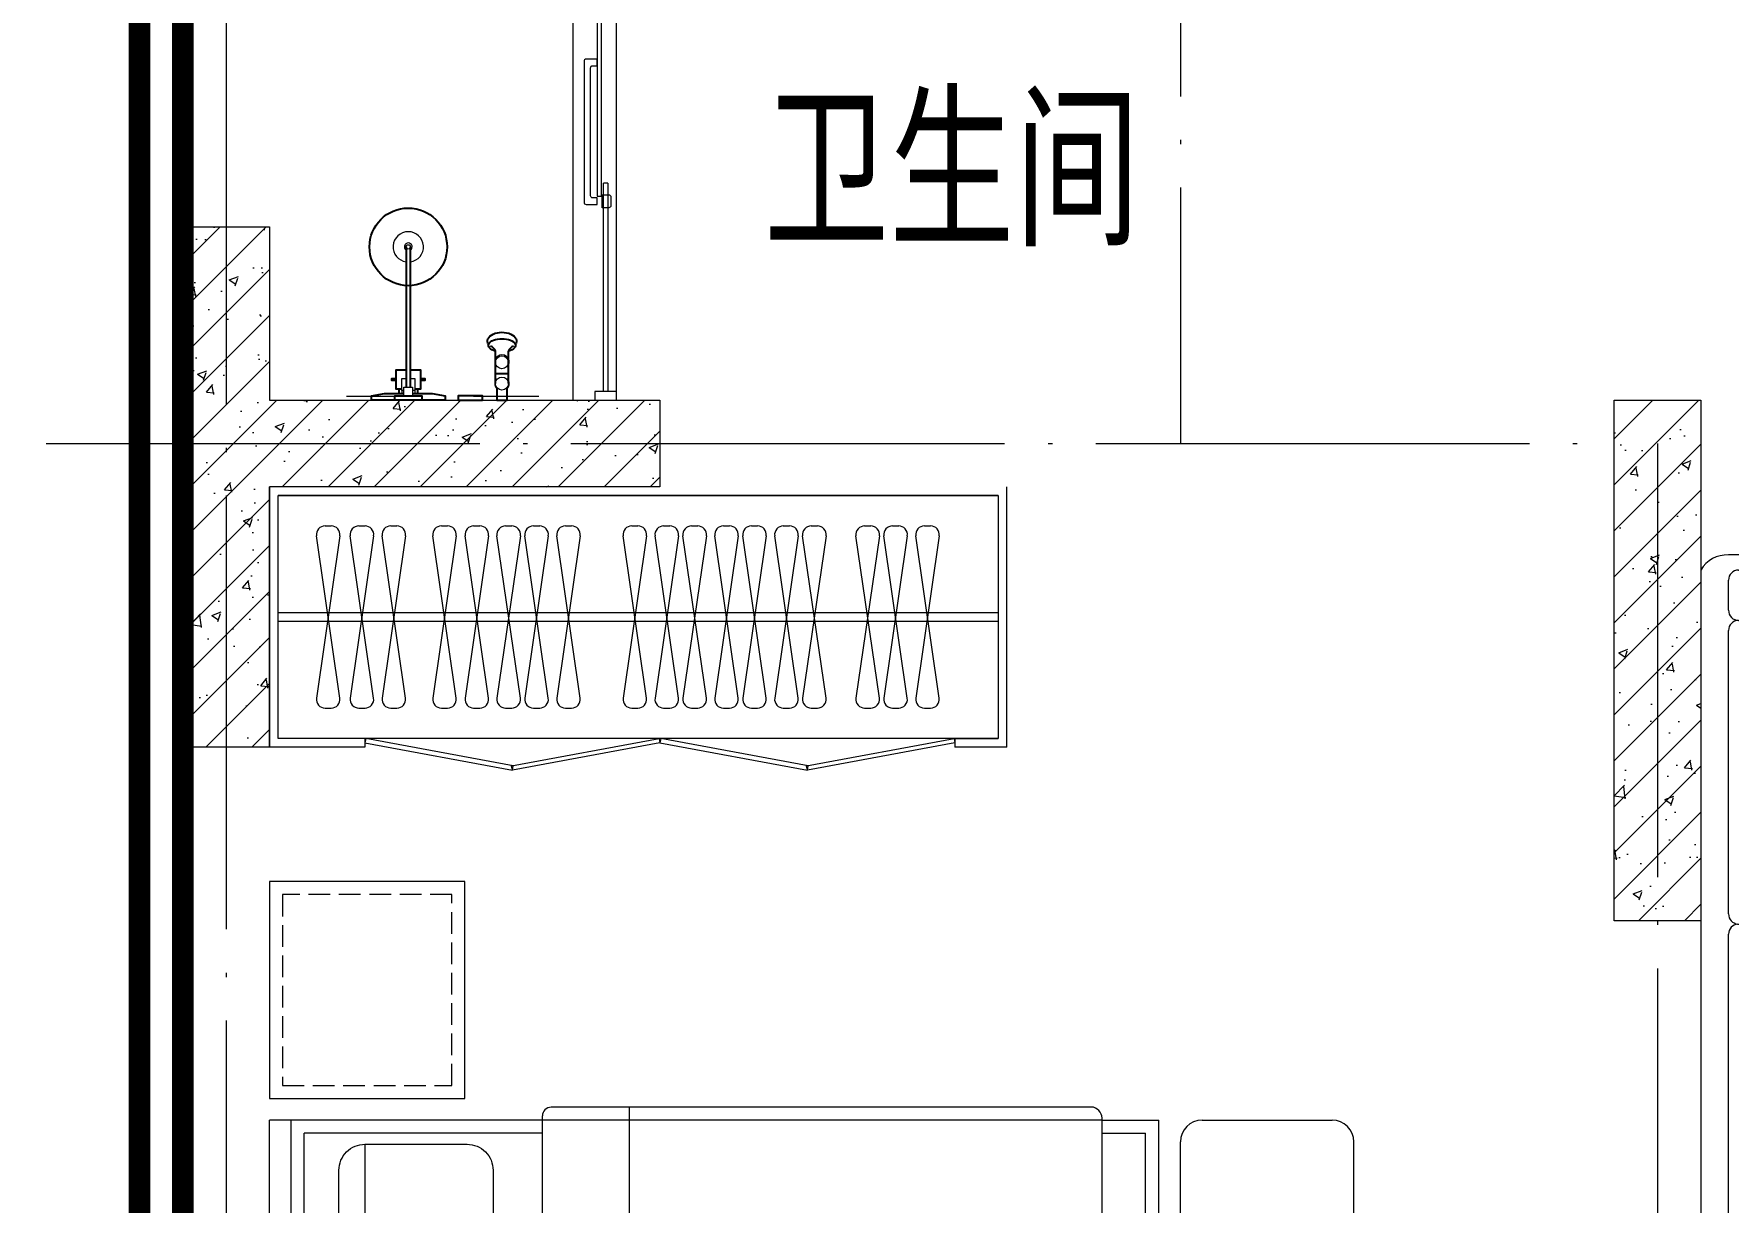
# Model space of a CAD drawing. Extents: x 5393441 to 5456441, y -1528218 to -1483673.
# Drawn here: x 5403798 to 5407704, y -1505849 to -1503156 of the extents above; entities that cross this region are included whole.
import ezdxf
from ezdxf.enums import TextEntityAlignment as Align

# ---------------------------------------------------------------- set-up
doc = ezdxf.new("R2010")
doc.units = 0
doc.header["$LTSCALE"] = 1000
doc.header["$MEASUREMENT"] = 0
doc.linetypes.add('DASH', pattern=[0.35, 0.25, -0.1])
doc.linetypes.add('DOTE', pattern=[2.42, 2, -0.2, 0.02, -0.2])
for name, color, linetype, lineweight in [('DOTE', 250, 'DOTE', 5), ('fd', 4, 'Continuous', 5), ('PUB_TEXT', 7, 'Continuous', 5), ('WINDOW', 4, 'Continuous', 5), ('五金', 136, 'Continuous', 5), ('剪力墙', 2, 'Continuous', 15), ('剪力墙填充', 8, 'Continuous', 5), ('固定家具线', 243, 'Continuous', 5), ('家具', 159, 'Continuous', 5), ('看线', 5, 'Continuous', 5), ('面积', 190, 'Continuous', 5)]:
    doc.layers.add(name, color=color, linetype=linetype, lineweight=lineweight)
doc.styles.add('_TCH_SPACE', font='simplex_.ttf', dxfattribs={"height": 5, "bigfont": 'GBCBIG'})
doc.styles.add('DIM_FONT', font='细黑一简.ttf', dxfattribs={"width": 0.8})

# ---------------------------------------------------------------- blocks, each defined once
blk = doc.blocks.new('A$C6EA5130D')
at = {"layer": '五金', "lineweight": -3}
for p, q in [((84.5, 353.4), (84.5, 30)), ((94.5, 30), (94.5, 353.4)), ((290.5, 38.3), (290.5, 113.1)), ((320.5, 38.3), (320.5, 113.1)), ((320.5, 60.3), (290.5, 60.3)), ((68, 25), (68, 15)), ((111, 25), (111, 15))]:
    blk.add_line(p, q, dxfattribs=at)
at = {"layer": '五金', "color": 8}
for p, q in [((74.5, 22), (74.5, 15)), ((104.5, 25), (104.5, 15))]:
    blk.add_line(p, q, dxfattribs=at)
at = {"layer": '五金', "lineweight": -3}
for points in [[(61.5, 45.5), (51.5, 45.5), (51.5, 49.5), (61.5, 49.5)], [(74.5, 25), (61.5, 25), (61.5, 70), (84.5, 70)], [(94.5, 70), (117.5, 70), (117.5, 25), (104.5, 25)], [(117.5, 49.5), (127.5, 49.5), (127.5, 45.5), (117.5, 45.5)], [(174.5, 0), (4.5, 0), (4.5, 10), (34.3, 15), (79.5, 15)], [(99.5, 15), (144.8, 15), (174.5, 10), (174.5, 0)], [(293.8, 28.9), (293.8, 0), (317.2, 0), (317.2, 28.9)]]:
    blk.add_lwpolyline(points, dxfattribs=at)
at = {"layer": '五金', "color": 8}
for points in [[(79.5, 22), (74.5, 22), (74.5, 50), (84.5, 50)], [(94.5, 50), (104.5, 50), (104.5, 22), (99.5, 22)]]:
    blk.add_lwpolyline(points, dxfattribs=at)
at = {"layer": '五金', "lineweight": -3}
for points in [[(58.5, 0), (58.5, 10), (120.5, 10), (120.5, 0)], [(260.5, 0), (260.5, 10), (204.5, 10), (204.5, 0)]]:
    blk.add_lwpolyline(points, close=True, dxfattribs=at)
at = {"layer": '五金', "color": 8}
blk.add_lwpolyline([(79.5, 10), (79.5, 30), (99.5, 30), (99.5, 10)], close=True, dxfattribs=at)
at = {"layer": '五金', "lineweight": -3}
blk.add_circle((89.5, 353.4), 89.5, dxfattribs=at)
at = {"layer": '五金', "color": 8}
for centre, radius in [((89.5, 353.4), 5), ((305.5, 87.3), 15), ((305.5, 38.3), 15)]:
    blk.add_circle(centre, radius, dxfattribs=at)
for centre, radius, start, end in [((89.5, 353.4), 35, 278.2132, 261.7868), ((89.5, 353.4), 9, 303.749, 236.251), ((305.5, 87.3), 17, 331.9275, 208.0725), ((305.5, 38.3), 17, 151.9275, 226.6641), ((305.5, 38.3), 17, 313.3359, 28.0725)]:
    blk.add_arc(centre, radius, start, end, dxfattribs=at)
at = {"layer": '五金', "lineweight": -3}
for centre, start, end in [((273.9, 107.2), 19.6733, 73.5819), ((337.1, 107.2), 106.4181, 160.3267)]:
    blk.add_arc(centre, 17.7, start, end, dxfattribs=at)
at = {"layer": '五金', "lineweight": -3, "extrusion": (0, 0, -1)}
for centre, major_axis, ratio, start_param, end_param in [((305.5, 135.8), (33.6, 0), 0.612909, 2.761972, 6.662806), ((305.5, 126.3), (-31.4, 0), 0.47884, -1.072899, 4.214492)]:
    blk.add_ellipse(centre, major_axis=major_axis, ratio=ratio, start_param=start_param, end_param=end_param, dxfattribs=at)
blk = doc.blocks.new('yigui 321')
at = {"layer": '家具'}
for p, q in [((1503075.7, 324974.6), (1503075.7, 325574.6)), ((1504775.7, 324974.6), (1504775.7, 325574.6)), ((1504755.7, 325554.6), (1503095.7, 325554.6)), ((1503295.7, 324994.6), (1503095.7, 324994.6)), ((1503295.7, 324994.6), (1503295.7, 324974.6)), ((1504655.7, 324994.6), (1504755.7, 324994.6)), ((1504655.7, 324994.6), (1504655.7, 324974.6)), ((1504655.7, 324994.6), (1504655.7, 324974.6)), ((1503095.7, 324974.6), (1503075.7, 324974.6)), ((1503295.7, 324974.6), (1503095.7, 324974.6)), ((1504775.7, 324974.6), (1504655.7, 324974.6))]:
    blk.add_line(p, q, dxfattribs=at)
at = {"layer": '家具', "color": 8}
for p, q in [((1503237.8, 325462), (1503183.8, 325087.3)), ((1503237.8, 325087.3), (1503183.8, 325462)), ((1503203.7, 325484.6), (1503218, 325484.6)), ((1503315.7, 325462), (1503261.7, 325087.3)), ((1503315.7, 325087.3), (1503261.7, 325462)), ((1503281.6, 325484.6), (1503295.9, 325484.6)), ((1503389.3, 325462), (1503335.3, 325087.3)), ((1503389.3, 325087.3), (1503335.3, 325462)), ((1503355.1, 325484.6), (1503369.5, 325484.6)), ((1503506.1, 325462), (1503452.1, 325087.3)), ((1503506.1, 325087.3), (1503452.1, 325462)), ((1503472, 325484.6), (1503486.3, 325484.6)), ((1503580.5, 325462), (1503526.5, 325087.3)), ((1503580.5, 325087.3), (1503526.5, 325462)), ((1503546.3, 325484.6), (1503560.6, 325484.6)), ((1503654.1, 325462), (1503600.1, 325087.3)), ((1503654.1, 325087.3), (1503600.1, 325462)), ((1503619.9, 325484.6), (1503634.2, 325484.6)), ((1503718.4, 325462), (1503664.5, 325087.3)), ((1503718.4, 325087.3), (1503664.5, 325462)), ((1503684.3, 325484.6), (1503698.6, 325484.6)), ((1503792, 325462), (1503738.1, 325087.3)), ((1503792, 325087.3), (1503738.1, 325462)), ((1503757.9, 325484.6), (1503772.2, 325484.6)), ((1503944.9, 325462), (1503890.9, 325087.3)), ((1503944.9, 325087.3), (1503890.9, 325462)), ((1503910.7, 325484.6), (1503925.1, 325484.6)), ((1504018.5, 325462), (1503964.5, 325087.3)), ((1504018.5, 325087.3), (1503964.5, 325462)), ((1503984.3, 325484.6), (1503998.7, 325484.6)), ((1504082.9, 325462), (1504028.9, 325087.3)), ((1504082.9, 325087.3), (1504028.9, 325462)), ((1504048.7, 325484.6), (1504063, 325484.6)), ((1504156.5, 325462), (1504102.5, 325087.3)), ((1504156.5, 325087.3), (1504102.5, 325462)), ((1504122.3, 325484.6), (1504136.6, 325484.6)), ((1504220.9, 325462), (1504166.9, 325087.3)), ((1504220.9, 325087.3), (1504166.9, 325462)), ((1504186.7, 325484.6), (1504201, 325484.6)), ((1504294.4, 325462), (1504240.5, 325087.3)), ((1504294.4, 325087.3), (1504240.5, 325462)), ((1504260.3, 325484.6), (1504274.6, 325484.6)), ((1504358.8, 325462), (1504304.9, 325087.3)), ((1504358.8, 325087.3), (1504304.9, 325462)), ((1504324.7, 325484.6), (1504339, 325484.6)), ((1504481.8, 325462), (1504427.9, 325087.3)), ((1504481.8, 325087.3), (1504427.9, 325462)), ((1504447.7, 325484.6), (1504462, 325484.6)), ((1504546.2, 325462), (1504492.3, 325087.3)), ((1504546.2, 325087.3), (1504492.3, 325462)), ((1504512.1, 325484.6), (1504526.4, 325484.6)), ((1504619.8, 325462), (1504565.9, 325087.3)), ((1504619.8, 325087.3), (1504565.9, 325462)), ((1504585.7, 325484.6), (1504600, 325484.6)), ((1504755.7, 325284.6), (1503095.7, 325284.6)), ((1504755.7, 325264.6), (1503095.7, 325264.6)), ((1503203.7, 325064.6), (1503218, 325064.6)), ((1503281.6, 325064.6), (1503295.9, 325064.6)), ((1503355.1, 325064.6), (1503369.5, 325064.6)), ((1503472, 325064.6), (1503486.3, 325064.6)), ((1503546.3, 325064.6), (1503560.6, 325064.6)), ((1503619.9, 325064.6), (1503634.2, 325064.6)), ((1503684.3, 325064.6), (1503698.6, 325064.6)), ((1503757.9, 325064.6), (1503772.2, 325064.6)), ((1503910.7, 325064.6), (1503925.1, 325064.6)), ((1503984.3, 325064.6), (1503998.7, 325064.6)), ((1504048.7, 325064.6), (1504063, 325064.6)), ((1504122.3, 325064.6), (1504136.6, 325064.6)), ((1504186.7, 325064.6), (1504201, 325064.6)), ((1504260.3, 325064.6), (1504274.6, 325064.6)), ((1504324.7, 325064.6), (1504339, 325064.6)), ((1504447.7, 325064.6), (1504462, 325064.6)), ((1504512.1, 325064.6), (1504526.4, 325064.6)), ((1504585.7, 325064.6), (1504600, 325064.6))]:
    blk.add_line(p, q, dxfattribs=at)
at = {"layer": '家具'}
for points in [[(1504755.7, 324994.6), (1503095.7, 324994.6), (1503095.7, 325554.6), (1504755.7, 325554.6)], [(1503295.7, 324984.8), (1503635.7, 324921.7), (1503637.6, 324931.5), (1503297.6, 324994.6)], [(1503975.7, 324984.8), (1503635.7, 324921.7), (1503633.9, 324931.5), (1503973.9, 324994.6)], [(1503975.7, 324984.8), (1504315.7, 324921.7), (1504317.6, 324931.5), (1503977.6, 324994.6)], [(1504655.7, 324984.8), (1504315.7, 324921.7), (1504313.9, 324931.5), (1504653.9, 324994.6)]]:
    blk.add_lwpolyline(points, close=True, dxfattribs=at)
at = {"layer": '家具', "color": 8}
for centre, start, end in [((1503203.7, 325464.6), 90, 187.5946), ((1503218, 325464.6), 352.4054, 90), ((1503281.6, 325464.6), 90, 187.5946), ((1503295.9, 325464.6), 352.4054, 90), ((1503355.1, 325464.6), 90, 187.5946), ((1503369.5, 325464.6), 352.4054, 90), ((1503472, 325464.6), 90, 187.5946), ((1503486.3, 325464.6), 352.4054, 90), ((1503546.3, 325464.6), 90, 187.5946), ((1503560.6, 325464.6), 352.4054, 90), ((1503619.9, 325464.6), 90, 187.5946), ((1503634.2, 325464.6), 352.4054, 90), ((1503684.3, 325464.6), 90, 187.5946), ((1503698.6, 325464.6), 352.4054, 90), ((1503757.9, 325464.6), 90, 187.5946), ((1503772.2, 325464.6), 352.4054, 90), ((1503910.7, 325464.6), 90, 187.5946), ((1503925.1, 325464.6), 352.4054, 90), ((1503984.3, 325464.6), 90, 187.5946), ((1503998.7, 325464.6), 352.4054, 90), ((1504048.7, 325464.6), 90, 187.5946), ((1504063, 325464.6), 352.4054, 90), ((1504122.3, 325464.6), 90, 187.5946), ((1504136.6, 325464.6), 352.4054, 90), ((1504186.7, 325464.6), 90, 187.5946), ((1504201, 325464.6), 352.4054, 90), ((1504260.3, 325464.6), 90, 187.5946), ((1504274.6, 325464.6), 352.4054, 90), ((1504324.7, 325464.6), 90, 187.5946), ((1504339, 325464.6), 352.4054, 90), ((1504447.7, 325464.6), 90, 187.5946), ((1504462, 325464.6), 352.4054, 90), ((1504512.1, 325464.6), 90, 187.5946), ((1504526.4, 325464.6), 352.4054, 90), ((1504585.7, 325464.6), 90, 187.5946), ((1504600, 325464.6), 352.4054, 90), ((1503203.7, 325084.6), 172.4054, 270), ((1503218, 325084.6), 270, 7.5946), ((1503281.6, 325084.6), 172.4054, 270), ((1503295.9, 325084.6), 270, 7.5946), ((1503355.1, 325084.6), 172.4054, 270), ((1503369.5, 325084.6), 270, 7.5946), ((1503472, 325084.6), 172.4054, 270), ((1503486.3, 325084.6), 270, 7.5946), ((1503546.3, 325084.6), 172.4054, 270), ((1503560.6, 325084.6), 270, 7.5946), ((1503619.9, 325084.6), 172.4054, 270), ((1503634.2, 325084.6), 270, 7.5946), ((1503684.3, 325084.6), 172.4054, 270), ((1503698.6, 325084.6), 270, 7.5946), ((1503757.9, 325084.6), 172.4054, 270), ((1503772.2, 325084.6), 270, 7.5946), ((1503910.7, 325084.6), 172.4054, 270), ((1503925.1, 325084.6), 270, 7.5946), ((1503984.3, 325084.6), 172.4054, 270), ((1503998.7, 325084.6), 270, 7.5946), ((1504048.7, 325084.6), 172.4054, 270), ((1504063, 325084.6), 270, 7.5946), ((1504122.3, 325084.6), 172.4054, 270), ((1504136.6, 325084.6), 270, 7.5946), ((1504186.7, 325084.6), 172.4054, 270), ((1504201, 325084.6), 270, 7.5946), ((1504260.3, 325084.6), 172.4054, 270), ((1504274.6, 325084.6), 270, 7.5946), ((1504324.7, 325084.6), 172.4054, 270), ((1504339, 325084.6), 270, 7.5946), ((1504447.7, 325084.6), 172.4054, 270), ((1504462, 325084.6), 270, 7.5946), ((1504512.1, 325084.6), 172.4054, 270), ((1504526.4, 325084.6), 270, 7.5946), ((1504585.7, 325084.6), 172.4054, 270), ((1504600, 325084.6), 270, 7.5946)]:
    blk.add_arc(centre, 20, start, end, dxfattribs=at)
at = {"layer": '家具', "color": 8, "style": 'DIM_FONT', "width": 0.7, "flags": 9}
for tag, p in [('YSIZE', (1503209.5, 325259.6)), ('XSIZE', (1503209.5, 325259.6)), ('YSIZE', (1503361, 325259.6)), ('XSIZE', (1503361, 325259.6)), ('YSIZE', (1503477.8, 325259.6)), ('XSIZE', (1503477.8, 325259.6)), ('YSIZE', (1503552.1, 325259.6)), ('XSIZE', (1503552.1, 325259.6)), ('YSIZE', (1503625.7, 325259.6)), ('XSIZE', (1503625.7, 325259.6)), ('YSIZE', (1503690.1, 325259.6)), ('XSIZE', (1503690.1, 325259.6)), ('YSIZE', (1503763.7, 325259.6)), ('XSIZE', (1503763.7, 325259.6)), ('YSIZE', (1503916.6, 325259.6)), ('XSIZE', (1503916.6, 325259.6)), ('YSIZE', (1503990.1, 325259.6)), ('XSIZE', (1503990.1, 325259.6)), ('YSIZE', (1504054.5, 325259.6)), ('XSIZE', (1504054.5, 325259.6)), ('YSIZE', (1504128.1, 325259.6)), ('XSIZE', (1504128.1, 325259.6)), ('YSIZE', (1504192.5, 325259.6)), ('XSIZE', (1504192.5, 325259.6)), ('YSIZE', (1504266.1, 325259.6)), ('XSIZE', (1504266.1, 325259.6)), ('YSIZE', (1504330.5, 325259.6)), ('XSIZE', (1504330.5, 325259.6)), ('YSIZE', (1504453.5, 325259.6)), ('XSIZE', (1504453.5, 325259.6)), ('YSIZE', (1504517.9, 325259.6)), ('XSIZE', (1504517.9, 325259.6)), ('YSIZE', (1504591.5, 325259.6)), ('XSIZE', (1504591.5, 325259.6))]:
    blk.add_attdef(tag, p, '', height=0.5, rotation=0, dxfattribs=at)
for tag in ['YSIZE', 'XSIZE']:
    blk.add_attdef(tag, (1503287.4, 325259.6), '', height=0.5, dxfattribs=at)
blk = doc.blocks.new('dgfgf')
at = {"layer": '家具'}
blk.add_lwpolyline([(7597.4, -62676.2), (7147.4, -62676.2), (7147.4, -63176.2), (7597.4, -63176.2), (7597.4, -62676.2), (7517.4, -62676.2)], dxfattribs=at)
at = {"layer": '家具', "color": 251, "linetype": 'DASH', "ltscale": 0.2}
blk.add_lwpolyline([(7567.4, -62706.2), (7177.4, -62706.2), (7177.4, -63146.2), (7567.4, -63146.2)], close=True, dxfattribs=at)
blk = doc.blocks.new('chuan123')
at = {"layer": '家具'}
for p, q in [((1504975.7, 324254.6), (1503724.8, 324254.6)), ((1503905.2, 322677.2), (1503905.2, 324254.6)), ((1503704.8, 324224.6), (1503075.7, 324224.6)), ((1503075.7, 322424.6), (1503075.7, 324224.6)), ((1503125.7, 322424.6), (1503125.7, 324224.6)), ((1503704.8, 322424.7), (1503704.8, 324234.6)), ((1504995.7, 324224.6), (1503704.8, 324224.6)), ((1504995.7, 322424.7), (1504995.7, 324224.6)), ((1504995.7, 324224.6), (1505125.7, 324224.6)), ((1505125.7, 322424.7), (1505125.7, 324224.6)), ((1505225.7, 324224.6), (1505525.7, 324224.6)), ((1503155.7, 322454.6), (1503155.7, 324194.6)), ((1503704.8, 324194.6), (1503155.7, 324194.6)), ((1503295.6, 324169.2), (1503295.6, 323382.4)), ((1504995.7, 324194.6), (1505095.7, 324194.6)), ((1505095.7, 322454.7), (1505095.7, 324194.6)), ((1505175.7, 322474.7), (1505175.7, 324174.6)), ((1505575.7, 322474.7), (1505575.7, 324174.6)), ((1503295.6, 322480.1), (1503295.6, 323266.8)), ((1503704.8, 322454.6), (1503155.7, 322454.6)), ((1504995.7, 322454.7), (1505095.7, 322454.7)), ((1504038.1, 322424.6), (1503075.7, 322424.6)), ((1504038.1, 322424.6), (1504995.7, 322424.7)), ((1504995.7, 322424.7), (1505125.7, 322424.7)), ((1505225.7, 322424.7), (1505525.7, 322424.7)), ((1504975.7, 322394.6), (1504092.8, 322394.6))]:
    blk.add_line(p, q, dxfattribs=at)
for points in [[(1503295.6, 324169.2), (1503531, 324169.2, -0.414214), (1503591, 324109.2), (1503591, 323442.4, -0.414214), (1503531, 323382.4), (1503295.6, 323382.4, -0.414214), (1503235.6, 323442.4), (1503235.6, 324109.2, -0.414214)], [(1503295.6, 322480.1), (1503531, 322480.1, 0.414214), (1503591, 322540.1), (1503591, 323206.8, 0.414214), (1503531, 323266.8), (1503295.6, 323266.8, 0.414214), (1503235.6, 323206.8), (1503235.6, 322540.1, 0.414214)]]:
    blk.add_lwpolyline(points, format="xyb", close=True, dxfattribs=at)
blk.add_lwpolyline([(1503704.8, 322757.3, 0.180302), (1504196.5, 322649.3, -0.088637), (1504092.8, 322394.8, 28871.271551)], format="xyb", dxfattribs=at)
for centre, radius, start, end in [((1503724.8, 324234.6), 20, 90.0007, 180.0007), ((1504965.1, 324225.9), 30.7, 357.6891, 69.6924), ((1505225.7, 324174.6), 50, 90.0007, 180.0007), ((1505525.7, 324174.6), 50, 0.0007, 90.0007), ((1504517.3, 323237.9), 944, 210.6082, 243.278), ((1505225.7, 322474.7), 50, 180.0007, 270.0007), ((1505525.7, 322474.7), 50, 270.0007, 0.0007), ((1504965.1, 322423.4), 30.7, 290.3573, 2.3159)]:
    blk.add_arc(centre, radius, start, end, dxfattribs=at)
at = {"layer": '家具', "color": 8, "rotation": 0.0006947016086969952}
blk.add_blockref('dgfgf', (1495927.5, 387450.7), dxfattribs=at)
at = {"layer": '家具', "color": 8, "xscale": -0.9999999999999998, "rotation": 180.0006946982737}
blk.add_blockref('dgfgf', (1495929.1, 259208.4), dxfattribs=at)
blk = doc.blocks.new('A$C51665D82')
at = {"layer": '家具'}
for p, q in [((235.7, 3361.5), (3081.3, 3361.5)), ((235.7, 3314.1), (235.7, 3361.5)), ((3081.3, 3361.5), (3081.3, 267.5)), ((905.4, 3291.2), (3010.9, 3291.2)), ((3010.9, 3291.2), (3010.9, 337.9)), ((3010.9, 337.9), (1530.1, 337.9)), ((3081.3, 267.5), (1530.1, 267.5))]:
    blk.add_line(p, q, dxfattribs=at)
at = {"layer": '家具', "color": 8}
for p, q in [((2789.3, 3291.2), (2789.3, 3361.5)), ((2831.2, 3295.1), (2831.2, 3361.5)), ((2873, 3291.2), (2873, 3361.5)), ((2923.4, 3291.2), (2923.4, 3361.5)), ((2965.3, 3291.2), (2965.3, 3361.5)), ((3007.2, 3291.2), (3007.2, 3361.5)), ((3037.1, 3092.6), (3037.1, 3361.5)), ((260.2, 3337), (3081.3, 3337)), ((260.2, 3314.1), (260.2, 3337)), ((905, 3295.1), (2953.3, 3295.1)), ((2995.2, 3291.2), (2995.2, 3295.1)), ((63.8, 3186.4), (63.8, 3256)), ((87.1, 3279.2), (847.7, 3279.2)), ((870.6, 3256.3), (870.6, 3186)), ((3010.9, 3260.1), (3081.3, 3260.1)), ((3010.9, 3218.2), (3081.3, 3218.2)), ((3010.9, 3211.4), (3081.3, 3211.4)), ((3010.9, 3176.3), (3081.3, 3176.3)), ((63.8, 2486.3), (63.8, 3139.9)), ((87.1, 3163.1), (847.7, 3163.1)), ((235.7, 986.3), (235.7, 3140)), ((3010.9, 3134.4), (3081.3, 3134.4)), ((3010.9, 3008.8), (3081.3, 3008.8)), ((3010.9, 2966.9), (3081.3, 2966.9)), ((3010.9, 2925), (3081.3, 2925)), ((3010.9, 2883.2), (3081.3, 2883.2)), ((3010.9, 2757.5), (3081.3, 2757.5)), ((3037.1, 1887.5), (3037.1, 2757.5)), ((1364, 2721.7), (1364, 1352.5)), ((2320.5, 2721.7), (1364, 2721.7)), ((2320.5, 1352.5), (2320.5, 2721.7)), ((3010.9, 2715.6), (3081.3, 2715.6)), ((3010.9, 2623.8), (3081.3, 2623.8)), ((3010.9, 2581.9), (3081.3, 2581.9)), ((85, 2463.1), (847.7, 2463.1)), ((63.8, 1686.3), (63.8, 2440)), ((3010.9, 2456.3), (3081.3, 2456.3)), ((3010.9, 2205), (3081.3, 2205)), ((3010.9, 2163.1), (3081.3, 2163.1)), ((3010.9, 2121.2), (3081.3, 2121.2)), ((3010.9, 2079.3), (3081.3, 2079.3)), ((3010.9, 1803.7), (3081.3, 1803.7)), ((3010.9, 1761.8), (3081.3, 1761.8)), ((3010.9, 1719.9), (3081.3, 1719.9)), ((85, 1663.1), (847.7, 1663.1)), ((3010.9, 1678.1), (3081.3, 1678.1)), ((63.8, 986.3), (63.8, 1640)), ((3010.9, 1552.4), (3081.3, 1552.4)), ((3037.1, 832.4), (3037.1, 1552.4)), ((3010.9, 1510.6), (3081.3, 1510.6)), ((1364, 1352.5), (2320.5, 1352.5)), ((3010.9, 999.9), (3081.3, 999.9)), ((3010.9, 958), (3081.3, 958)), ((3010.9, 916.1), (3081.3, 916.1)), ((3010.9, 874.2), (3081.3, 874.2)), ((63.8, 127.7), (63.8, 794.8)), ((85, 817.9), (1475.1, 817.9)), ((235.7, 172.9), (235.7, 794.8)), ((1497.1, 150.9), (1497.1, 796)), ((3010.9, 748.6), (3081.3, 748.6)), ((3010.9, 706.7), (3081.3, 706.7)), ((3010.9, 664.8), (3081.3, 664.8)), ((3010.9, 623), (3081.3, 623)), ((3010.9, 447.3), (3081.3, 447.3)), ((3037.1, 267.5), (3037.1, 447.3)), ((3010.9, 405.5), (3081.3, 405.5)), ((3010.9, 363.6), (3081.3, 363.6)), ((1530.1, 321.7), (3081.3, 321.7)), ((1754.1, 267.5), (1754.1, 337.9)), ((1795.9, 279.8), (1795.9, 337.9)), ((1844.8, 267.5), (1844.8, 337.9)), ((1886.6, 267.5), (1886.6, 337.9)), ((1964.2, 279.8), (1964.2, 337.9)), ((2006.1, 267.5), (2006.1, 337.9)), ((2167.1, 267.5), (2167.1, 337.9)), ((2209, 279.8), (2209, 337.9)), ((2257.8, 267.5), (2257.8, 337.9)), ((2299.7, 267.5), (2299.7, 337.9)), ((2377.2, 279.8), (2377.2, 337.9)), ((2419.1, 267.5), (2419.1, 337.9)), ((2574.5, 267.5), (2574.5, 337.9)), ((2616.4, 279.8), (2616.4, 337.9)), ((2665.3, 267.5), (2665.3, 337.9)), ((2707.1, 267.5), (2707.1, 337.9)), ((2784.7, 279.8), (2784.7, 337.9)), ((2826.5, 267.5), (2826.5, 337.9)), ((2868.4, 267.5), (2868.4, 337.9)), ((2910.3, 279.8), (2910.3, 337.9)), ((2959.1, 267.5), (2959.1, 337.9)), ((1530.1, 279.8), (2953.3, 279.8)), ((2995.2, 267.5), (2995.2, 279.8)), ((63.8, 58), (63.8, 127.7)), ((87.1, 150.9), (1507.6, 150.9)), ((1530.1, 57.7), (1530.1, 128)), ((87.1, 34.8), (1507.2, 34.8))]:
    blk.add_line(p, q, dxfattribs=at)
at = {"layer": '家具', "ltscale": 20}
for p, q in [((882.5, 3314.1), (63.8, 3314.1)), ((905.4, 3186), (905.4, 3291.2)), ((0, 3279.2), (0, 986.3)), ((870.6, 2486), (870.6, 3140.3)), ((1331.1, 2754.6), (1331.1, 1319.6)), ((2353.5, 2754.6), (1331.1, 2754.6)), ((2353.5, 1319.6), (2353.5, 2754.6)), ((870.6, 986), (870.6, 2440.3)), ((1331.1, 1319.6), (2353.5, 1319.6)), ((84.3, 963.2), (20.5, 963.2)), ((847.7, 963.1), (85, 963.1)), ((66, 850.9), (1464.1, 850.9)), ((0, 785), (0, 34.8)), ((1530.1, 173.8), (1530.1, 785)), ((1507.2, 150.9), (1542, 150.9)), ((1564.9, 22.9), (1564.9, 128)), ((34.8, 0), (1542, 0))]:
    blk.add_line(p, q, dxfattribs=at)
for centre, major_axis, ratio, start_param, end_param in [((60.5, 3244.2), (-49.4, 49.4), 1, -0.833005, 0.260903), ((882.5, 3291.2), (16.2, 16.2), 1, 5.497787, 7.068583), ((847.7, 3186), (-16.2, 16.2), 1, 2.356194, 3.926991), ((888, 3186), (12.7, 12.7), 0.942987, 2.325807, 5.4674), ((847.7, 3140.3), (-16.2, 16.2), 1, 3.926991, 5.497787), ((847.7, 2486), (-16.2, 16.2), 1, 2.356194, 3.926991), ((847.7, 2440.3), (16.2, 16.2), 1, 5.497787, 7.068583), ((847.7, 1686), (-16.2, 16.2), 1, 2.356194, 3.926991), ((847.7, 1640.3), (16.2, 16.2), 1, 5.497787, 7.068583), ((23.2, 986.3), (16.4, 16.4), 1, 2.356194, 3.838281), ((847.7, 986), (-16.2, 16.2), 1, 2.356194, 3.926991), ((1507.2, 173.8), (16.2, 16.2), 1, 3.926991, 5.497787), ((34.8, 34.8), (24.6, 24.6), 1, 2.356194, 3.926991), ((1542, 22.9), (-16.2, 16.2), 1, 2.356194, 3.926991)]:
    blk.add_ellipse(centre, major_axis=major_axis, ratio=ratio, start_param=start_param, end_param=end_param, dxfattribs=at)
at = {"layer": '家具', "color": 8}
for centre, major_axis, start_param, end_param in [((87.1, 3256), (16.4, 16.4), 0.785398, 2.356194), ((847.7, 3256.3), (16.2, 16.2), 5.497787, 7.068583), ((87.1, 3186.4), (16.4, 16.4), 2.356194, 3.926991), ((87.1, 3139.9), (16.4, 16.4), 0.785398, 2.356194), ((212.4, 3140), (-16.4, 16.4), 3.926991, 5.409078), ((87.1, 2486.3), (-16.4, 16.4), 0.785398, 2.267485), ((87.1, 2440), (16.4, 16.4), 0.874108, 2.356194), ((87.1, 1686.3), (-16.4, 16.4), 0.785398, 2.267485), ((87.1, 1640), (16.4, 16.4), 0.874108, 2.356194), ((87.1, 986.3), (-16.4, 16.4), 0.785398, 2.267485), ((258.9, 986.3), (16.4, 16.4), 2.356194, 3.838281), ((87.1, 794.8), (16.4, 16.4), 0.874108, 2.356194), ((212.4, 794.8), (-16.4, 16.4), 3.926991, 5.409078), ((87.1, 174.1), (16.4, 16.4), 2.356194, 3.926991), ((258.9, 172.9), (-16.4, 16.4), 0.785398, 2.267485), ((87.1, 127.7), (-16.4, 16.4), -0.785398, 0.785398), ((1507.2, 128), (16.2, 16.2), 5.497787, 7.068583), ((87.1, 58), (16.4, 16.4), 2.356194, 3.926991), ((1507.2, 57.7), (-16.2, 16.2), 2.356194, 3.926991)]:
    blk.add_ellipse(centre, major_axis=major_axis, ratio=1, start_param=start_param, end_param=end_param, dxfattribs=at)
at = {"layer": '家具', "color": 8, "extrusion": (0, 0, -1)}
for centre, major_axis, start_param, end_param in [((258.9, 3140), (16.4, 16.4), 3.926991, 5.409078), ((212.4, 986.3), (16.4, 16.4), 0.785398, 2.267485), ((258.9, 794.8), (16.4, 16.4), 3.926991, 5.409078), ((1475.1, 796), (15.5, 15.5), -0.785398, 0.785398), ((212.4, 172.9), (16.4, 16.4), 0.785398, 2.267485)]:
    blk.add_ellipse(centre, major_axis=major_axis, ratio=1, start_param=start_param, end_param=end_param, dxfattribs=at)
at = {"layer": '家具', "ltscale": 20, "extrusion": (0, 0, -1)}
for centre, major_axis, start_param, end_param in [((66, 785), (-46.6, 46.6), 5.497787, 7.068583), ((1464.1, 785), (46.6, 46.6), -0.785398, 0.785398), ((1542, 128), (16.2, 16.2), -0.785398, 0.785398)]:
    blk.add_ellipse(centre, major_axis=major_axis, ratio=1, start_param=start_param, end_param=end_param, dxfattribs=at)
blk = doc.blocks.new('jianliqiang')
at = {"layer": '剪力墙填充'}
h = blk.add_hatch(dxfattribs=at)
h.set_pattern_fill('钢筋混凝土', color=256, scale=30, style=0)
h.set_pattern_definition([(45, (554307.64, 5985.96), (-53.0330086, 53.0330086), []), (50, (554307.64, 5985.96), (215.178055, -18.82564), [22.5, -247.5]), (355, (554307.64, 5985.96), (-41.6254, 225.65764), [18, -198]), (100.4514, (554325.57, 5984.4), (173.552815, 206.831863), [19.122057, -210.342634]), (46.1842, (554307.64, 6045.96), (320.172315, -49.655704), [33.75, -371.25]), (96.6356, (554334.32, 6041.82), (280.39881, 292.23536), [28.683086, -315.5139]), (351.1842, (554307.64, 6045.96), (280.398584, 292.23558), [27, -297]), (21, (554337.64, 6030.96), (179.072116, -120.785667), [22.5, -247.5]), (326, (554337.64, 6030.96), (72.9946, 217.545014), [18, -198]), (71.4514, (554352.56, 6020.9), (252.066789, 96.759149), [19.122057, -210.342634]), (37.5, (554307.64, 5985.96), (3.6479566, 99.8681561), [0, -195.6, 0, -201, 0, -198.75]), (7.5, (554307.64, 5985.96), (78.9208612, 118.3235136), [0, -114.6, 0, -191.1, 0, -75.75]), (327.5, (554240.74, 5985.96), (160.1467309, -6.7664615), [0, -75, 0, -234, 0, -310.5]), (317.5, (554210.74, 5985.96), (174.955851, 30.031495), [0, -97.5, 0, -155.4, 0, -220.5])])
h.paths.add_polyline_path([(3214172.6, -528367.6), (3214372.6, -528367.6), (3214372.6, -528767.6), (3215272.6, -528767.6), (3215272.6, -528967.6), (3214372.6, -528967.6), (3214372.6, -529567.6), (3214172.6, -529567.6)])
h = blk.add_hatch(dxfattribs=at)
h.set_pattern_fill('钢筋混凝土', color=256, scale=30, style=0)
h.set_pattern_definition([(45, (554307.64, 4085.96), (-53.0330086, 53.0330086), []), (50, (554307.64, 4085.96), (215.178055, -18.82564), [22.5, -247.5]), (355, (554307.64, 4085.96), (-41.6254, 225.65764), [18, -198]), (100.4514, (554325.57, 4084.4), (173.552815, 206.831863), [19.122057, -210.342634]), (46.1842, (554307.64, 4145.96), (320.172315, -49.655704), [33.75, -371.25]), (96.6356, (554334.32, 4141.82), (280.39881, 292.23536), [28.683086, -315.5139]), (351.1842, (554307.64, 4145.96), (280.398584, 292.23558), [27, -297]), (21, (554337.64, 4130.96), (179.072116, -120.785667), [22.5, -247.5]), (326, (554337.64, 4130.96), (72.9946, 217.545014), [18, -198]), (71.4514, (554352.56, 4120.9), (252.066789, 96.759149), [19.122057, -210.342634]), (37.5, (554307.64, 4085.96), (3.6479566, 99.8681561), [0, -195.6, 0, -201, 0, -198.75]), (7.5, (554307.64, 4085.96), (78.9208612, 118.3235136), [0, -114.6, 0, -191.1, 0, -75.75]), (327.5, (554240.74, 4085.96), (160.1467309, -6.7664615), [0, -75, 0, -234, 0, -310.5]), (317.5, (554210.74, 4085.96), (174.955851, 30.031495), [0, -97.5, 0, -155.4, 0, -220.5])])
h.paths.add_polyline_path([(3217472.6, -528767.6), (3217672.6, -528767.6), (3217672.6, -529967.6), (3217472.6, -529967.6)])
at = {"layer": '剪力墙'}
for points in [[(3214172.6, -528367.6), (3214372.6, -528367.6), (3214372.6, -528767.6), (3215272.6, -528767.6), (3215272.6, -528967.6), (3214372.6, -528967.6), (3214372.6, -529567.6), (3214172.6, -529567.6)], [(3217472.6, -528767.6), (3217672.6, -528767.6), (3217672.6, -529967.6), (3217472.6, -529967.6)]]:
    blk.add_lwpolyline(points, close=True, dxfattribs=at)

msp = doc.modelspace()

# ---------------------------------------------------------------- linework, layer by layer
at = {"layer": 'DOTE', "linetype": 'DOTE', "ltscale": 0.5}
for p, q in [((5404241.2, -1501800.4), (5404241.2, -1515829)), ((5406441.2, -1502300.4), (5406441.2, -1504100.4)), ((5400196.1, -1504100.4), (5407441.2, -1504100.4)), ((5407541.2, -1504100.4), (5407541.2, -1515829))]:
    msp.add_line(p, q, dxfattribs=at)
at = {"layer": 'WINDOW'}
for p, q in [((5405041.2, -1504000.4), (5405041.2, -1502650.4)), ((5405141.2, -1504000.4), (5405141.2, -1502650.4)), ((5405111.2, -1503980.4), (5405111.2, -1503500.4)), ((5405121.2, -1503500.4), (5405111.2, -1503500.4)), ((5405121.2, -1503500.4), (5405111.2, -1503500.4)), ((5405121.2, -1503500.4), (5405121.2, -1503980.4)), ((5405141.2, -1503980.4), (5405091.2, -1503980.4)), ((5405091.2, -1503980.4), (5405091.2, -1504000.4)), ((5405091.2, -1504000.4), (5405141.2, -1504000.4))]:
    msp.add_line(p, q, dxfattribs=at)
msp.add_lwpolyline([(5405106.2, -1503530.4), (5405106.2, -1503070.4), (5405096.2, -1503070.4), (5405096.2, -1503530.4)], close=True, dxfattribs=at)
at = {"layer": '固定家具线', "color": 251}
for p, q in [((5404668.7, -1503992.4), (5404518.7, -1503992.4)), ((5404961.7, -1503992.4), (5404811.7, -1503992.4))]:
    msp.add_line(p, q, dxfattribs=at)
at = {"layer": '看线'}
msp.add_lwpolyline([(5405096.2, -1503534.3), (5405086.2, -1503534.3, -0.414214), (5405081.2, -1503529.3), (5405081.2, -1503234.3, -0.414214), (5405086.2, -1503229.3), (5405096.2, -1503229.3), (5405096.2, -1503214.3), (5405071.2, -1503214.3, 0.414214), (5405066.2, -1503219.3), (5405066.2, -1503544.3, 0.414214), (5405071.2, -1503549.3), (5405096.2, -1503549.3), (5405096.2, -1503534.3)], format="xyb", dxfattribs=at)
msp.add_lwpolyline([(5405108.2, -1503556.8), (5405108.2, -1503526.8), (5405123.2, -1503526.8, -0.414214), (5405128.2, -1503531.8), (5405128.2, -1503551.8, -0.414214), (5405123.2, -1503556.8)], format="xyb", close=True, dxfattribs=at)
msp.add_lwpolyline([(5405108.2, -1503556.8), (5405108.2, -1503526.8), (5405123.2, -1503526.8, -0.414214), (5405128.2, -1503531.8), (5405128.2, -1503551.8, -0.414214), (5405123.2, -1503556.8)], format="xyb", close=True, dxfattribs=at)
at = {"layer": '面积', "color": 1, "const_width": 50}
msp.add_lwpolyline([(5416041.2, -1496000.4), (5413241.2, -1496000.4), (5413241.2, -1498300.4), (5407341.2, -1498300.4), (5407341.2, -1498900.4), (5404041.2, -1498900.4), (5404041.2, -1499000.4), (5404041.2, -1508200.4), (5407441.2, -1508200.4), (5407441.2, -1508200.4), (5407641.2, -1508200.4), (5411341.2, -1509700.4), (5411341.2, -1511100.4), (5411941.2, -1511100.4), (5415441.2, -1512600.4)], dxfattribs=at)
at = {"layer": '面积', "const_width": 50}
msp.add_lwpolyline([(5412741.2, -1501800.4), (5413341.2, -1501800.4), (5413341.2, -1498400.4), (5407441.2, -1498400.4), (5407441.2, -1499000.4), (5404141.2, -1499000.4), (5404141.2, -1508100.4), (5407541.2, -1508100.4), (5407541.2, -1508100.4), (5411441.2, -1509600.4), (5411441.2, -1503700.4), (5412741.2, -1503700.4)], close=True, dxfattribs=at)

# ---------------------------------------------------------------- block references
at = {"layer": 'fd'}
msp.add_blockref('jianliqiang', (2189968.6, -975232.9), dxfattribs=at)
at = {"layer": '五金', "extrusion": (0, 0, -1), "xscale": -1, "zscale": -1, "rotation": 1.667530113991234e-08}
msp.add_blockref('A$C6EA5130D', (-5404571.5, -1504000.4), dxfattribs=at)
at = {"layer": '家具'}
msp.add_blockref('A$C51665D82', (5407641.2, -1507671.4), dxfattribs=at)
at = {"layer": '面积'}
for name, p in [('yigui 321', (3901265.4, -1829775)), ('chuan123', (3901265.5, -1829885.1))]:
    msp.add_blockref(name, p, dxfattribs=at)

# ---------------------------------------------------------------- texts
at = {"layer": 'PUB_TEXT', "style": '_TCH_SPACE', "width": 0.705882}
msp.add_text('卫生间', height=300, rotation=360, dxfattribs=at).set_placement((5405914.4, -1503613), align=Align.CENTER)

doc.saveas('drawing.dxf')
